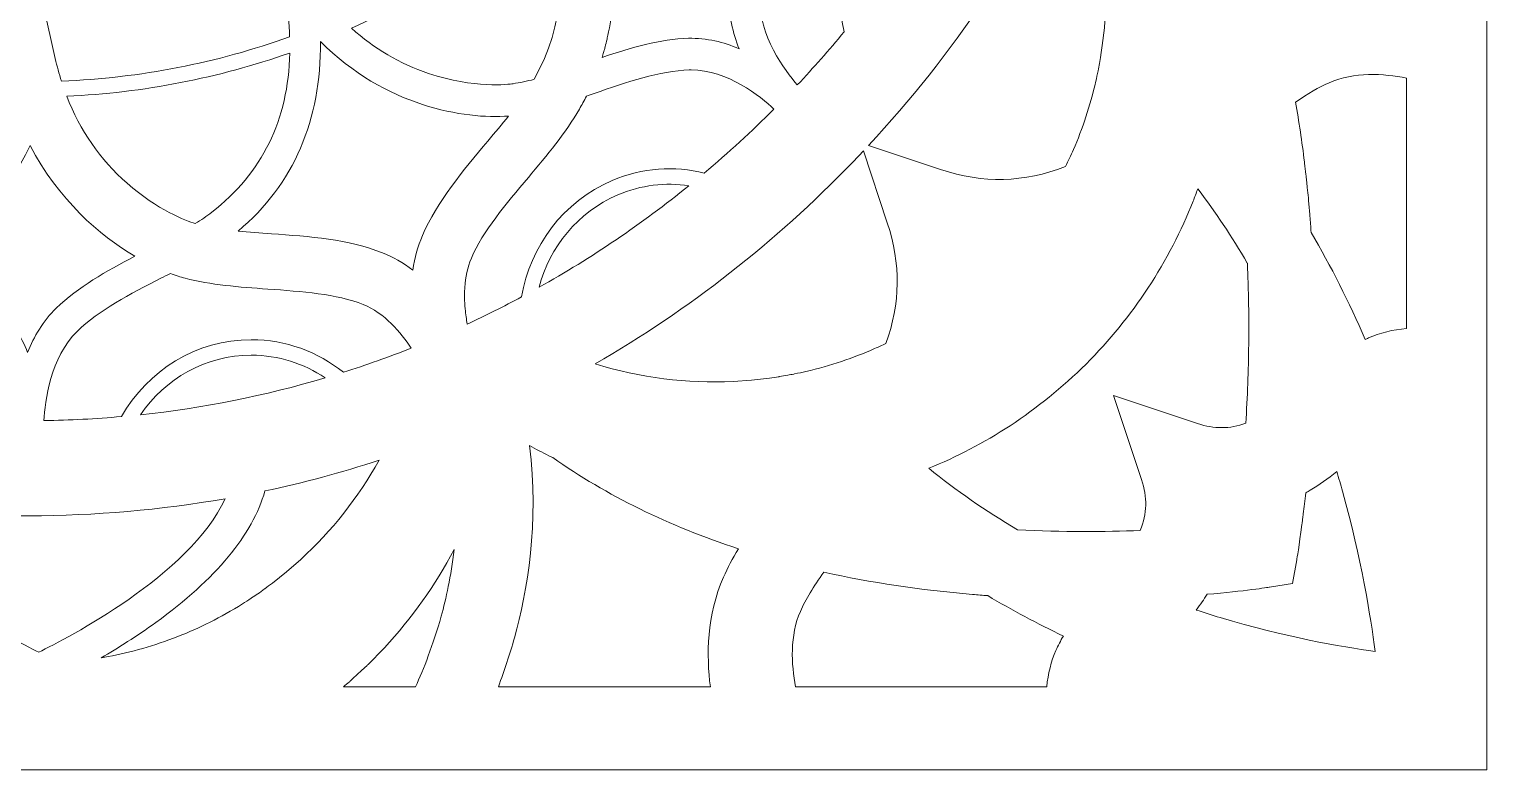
# Model space of a CAD drawing. Header units: millimetres. Extents: x -965 to 732, y -534 to 696.
# Drawn here: x -775 to -584.6, y -114.8 to -18.1 of the extents above; entities that cross this region are included whole.
import ezdxf

# ---------------------------------------------------------------- set-up
doc = ezdxf.new("R2010")
doc.units = ezdxf.units.MM
doc.header["$MEASUREMENT"] = 0
doc.layers.add('Layer 7', color=7, linetype='Continuous')

msp = doc.modelspace()

# ---------------------------------------------------------------- linework, layer by layer
at = {"layer": 'Layer 7', "lineweight": 0}
msp.add_lwpolyline([(-965.4706965423935, 266.0942050181481), (-965.4706965423935, -114.8244460361641), (-584.552153124355, -114.8244460361641), (-584.552153124355, 266.0942050181481), (-965.4706965423935, 266.0942050181481)], dxfattribs=at)
for points, knots in [([(-668.5222869091749, -18.41170995815681), (-670.4822357766924, -20.78091345712535), (-672.5190799965627, -23.09199336948677), (-674.6342403675625, -25.34081646242385), (-676.2498177480821, -23.46768701148952), (-679.6678290764256, -18.89702037903941), (-679.5372878063662, -13.88108401870362), (-679.4339569857384, -9.912577743462515), (-677.9614927917886, -5.395815355777388), (-676.5372496474632, -1.027763240777132), (-676.3929309346555, -0.5852490014364727), (-676.2480955677398, -0.1406681456859133), (-676.1041212909971, 0.3050321272903381), (-675.4338487011888, 0.628371486840506), (-674.8307411447902, 0.9555857521607601), (-674.3077149743799, 1.275222423970134), (-671.3589977897238, 3.077656371794535), (-668.4839899237812, 5.668073935923196), (-665.7009464881971, 8.175482407480494), (-662.3506168473679, 11.19446455016583), (-658.8862788677784, 14.31651918642285), (-655.5032278004114, 15.87216469098069), (-652.7808051129334, 17.12393147387141), (-649.5475837354796, 16.88997327416379), (-647.193018769436, 16.42765396087188), (-648.6596706047252, 13.0413307508573), (-650.2529672770461, 9.730094603829215), (-651.9560529462859, 6.488348433673933), (-656.117551056302, 5.937336832675891), (-660.1396601947398, 4.021583418232114), (-663.3294395730209, 0.7298079090902854), (-668.3507362196806, -4.45214663639273), (-670.079008776448, -11.76133834253588), (-668.5222869091749, -18.41170995815681)], [0, 0, 0, 0, 1, 1, 1, 2, 2, 2, 3, 3, 3, 4, 4, 4, 5, 5, 5, 6, 6, 6, 7, 7, 7, 8, 8, 8, 9, 9, 9, 10, 10, 10, 11, 11, 11, 11]), ([(-638.3003683461819, 6.778535821605497), (-637.8491570961073, 5.674876548279161), (-637.4382448660754, 4.567256260164243), (-637.0717648889148, 3.463941422909966), (-635.4680705527685, -1.327853165684966), (-634.563495327185, -6.225389627386469), (-634.3615696818752, -11.12981481046436), (-634.3030155501871, -12.55379962773456), (-634.3006906067204, -13.97838720812847), (-634.3612252458066, -15.40142482620933), (-634.3612252458066, -15.40142482620933), (-634.5219046718844, -17.87180642037537), (-634.5219046718844, -17.87180642037537), (-634.5219046718844, -17.87180642037537), (-634.7878093169649, -20.20458580507315), (-634.7878093169649, -20.20458580507315), (-634.8542854782374, -20.60258168252311), (-634.913872918131, -21.00074977801199), (-634.9734603580279, -21.40072616285913), (-634.9734603580279, -21.40072616285913), (-634.98413787616, -21.4727133012311), (-634.98413787616, -21.4727133012311), (-635.0375254668179, -21.82791299713847), (-635.0905686214072, -22.18276825697763), (-635.1508449334376, -22.5366763176313), (-635.2142211700908, -22.84305220079439), (-635.2755307903296, -23.15183913643622), (-635.3468290565643, -23.51220537337765), (-635.4384490508544, -23.97486912273777), (-635.5297246090762, -24.43684399996468), (-635.626166708328, -24.86161978176078), (-636.3791039546401, -28.06410024007856), (-637.3697020883919, -31.0678410867185), (-638.5717839683647, -33.79146930044206), (-638.9021842673234, -34.54285658444049), (-639.2517007680999, -35.27392214038311), (-639.6095698435389, -35.99525737738708), (-645.0153217246974, -38.11474472650126), (-650.3607972938221, -38.2460609777162), (-655.9253342026801, -36.39015333021995), (-655.9253342026801, -36.39015333021995), (-665.3299027331271, -33.25337405201824), (-665.3299027331271, -33.25337405201824), (-654.3043319540747, -21.37816560035321), (-645.228269324208, -7.936720235021498), (-638.3003683461819, 6.778535821605497)], [0, 0, 0, 0, 1, 1, 1, 2, 2, 2, 3, 3, 3, 4, 4, 4, 5, 5, 5, 6, 6, 6, 7, 7, 7, 8, 8, 8, 9, 9, 9, 10, 10, 10, 11, 11, 11, 12, 12, 12, 13, 13, 13, 14, 14, 14, 15, 15, 15, 15]), ([(-722.7974247344467, -23.83399477061413), (-726.5567722069297, -22.56715890971502), (-729.9226014708535, -20.59190416439385), (-732.8655493513585, -17.93922978083699), (-723.8254802906778, -13.86291501607492), (-715.3690581485127, -8.452685466023539), (-707.7416075148327, -1.807480391432811), (-704.5796844036139, -9.798397186670368), (-704.9980881181388, -17.44384460493919), (-709.0084433757324, -24.60733985399799), (-709.9582258353405, -24.85197557183743), (-710.8835533340647, -25.05415954419993), (-711.7734039177074, -25.18349528801769), (-712.2749028338204, -25.25668795263), (-716.8490138269556, -25.83861269080039), (-722.7974247344467, -23.83399477061413)], [0, 0, 0, 0, 1, 1, 1, 2, 2, 2, 3, 3, 3, 4, 4, 4, 5, 5, 5, 5]), ([(-682.2421442543399, -20.60413164483294), (-684.23091811536, -19.75914385914982), (-686.4718191787157, -19.1858300226975), (-688.8453281285417, -19.24800073310528), (-692.5268330494865, -19.33979294543171), (-696.3616120210291, -20.46472114600321), (-700.1350813723326, -21.73491525857427), (-700.1006377654567, -21.62512626165548), (-700.0718773537153, -21.51447617456714), (-700.0386392730773, -21.40451495961585), (-699.9785351790794, -21.20543091187302), (-699.9204977014924, -21.00600242805812), (-699.8641824042509, -20.80622950817887), (-699.8226778579665, -20.65829421664699), (-699.7799677854376, -20.51044503413232), (-699.7406159645839, -20.36207919751245), (-699.6528708760661, -20.03245387971023), (-699.5708089826869, -19.70196747173204), (-699.4939136303339, -19.37070608260342), (-699.4673920530394, -19.25635330777557), (-699.4432815282271, -19.14165609687822), (-699.4180515861899, -19.02713110401401), (-699.3578613831726, -18.75450995559002), (-699.3013738678985, -18.48137215306531), (-699.2485029313417, -18.20763158741627), (-699.2286978573904, -18.10473131187644), (-699.2079455842463, -18.00200325436654), (-699.1890877094809, -17.89893076079036), (-699.1231282023125, -17.53813397876479), (-699.0631963263507, -17.17647610656582), (-699.0098087356929, -16.81395714419729), (-698.9989589995247, -16.73998949842813), (-698.9898314437021, -16.66576352561055), (-698.9794983616416, -16.59170977082804), (-698.9352383268028, -16.27500080560134), (-698.8958003969329, -15.95760296824142), (-698.861184572021, -15.6396884767731), (-698.8520570161984, -15.55530163992761), (-698.8421544792228, -15.47108702111784), (-698.8336296865209, -15.38661407525193), (-698.7955695009211, -15.00988712504777), (-698.7633647284955, -14.63238519368612), (-698.7389097676112, -14.25410828116827), (-698.7354654069234, -14.20115123559906), (-698.7333987905128, -14.14802197199285), (-698.7302988658931, -14.09497881740321), (-698.7102354648864, -13.75992863151595), (-698.6960274770498, -13.42418957349098), (-698.6864693761427, -13.08801997038123), (-698.6839722146435, -13.00113597203658), (-698.6812167260962, -12.91433808270784), (-698.6794945457503, -12.82736797534726), (-698.6719169522376, -12.44909106283326), (-698.669505899755, -12.07029749621407), (-698.6753613129255, -11.69072894843867), (-698.6760501850625, -11.63699692171261), (-698.6786334555776, -11.58326489498591), (-698.6796667637864, -11.52953286825986), (-698.6862971581066, -11.20206027588412), (-698.6984385295324, -10.87415713842488), (-698.7149714608317, -10.54582345588021), (-698.7204824379337, -10.4376705302904), (-698.7259934150325, -10.32951760469802), (-698.7323654823036, -10.22127857009163), (-698.7544954997215, -9.855918010153147), (-698.7805865319316, -9.49021301414581), (-698.8150301388074, -9.123819146004621), (-698.8226077323203, -9.042876669843157), (-698.8328547053644, -8.961589757616691), (-698.8410350619977, -8.880561172443148), (-698.8704843458797, -8.589426585321599), (-698.9037224265143, -8.298033671151622), (-698.9410076309571, -8.006468538945935), (-698.9593488516186, -7.861633172030507), (-698.9786372714689, -7.71688391413486), (-698.9989589995247, -7.571962438202861), (-699.0365886400364, -7.304335612777211), (-699.0780070773078, -7.036364351282709), (-699.1222671121433, -6.768306980767787), (-699.157571809192, -6.552776110742432), (-699.1959764308566, -6.337159131700506), (-699.2355865787626, -6.121456043638159), (-699.2757133807733, -5.903514121129561), (-699.3168734909926, -5.685572198621605), (-699.3613057438604, -5.467458058077298), (-699.4010881098025, -5.271818371022335), (-699.4427648741229, -5.076178683967372), (-699.4859916007529, -4.8803667788767), (-699.5214685158339, -4.720376224939512), (-699.5592703743818, -4.560299561981903), (-699.5970722329291, -4.400136790008365), (-699.6914477157668, -3.998696551867323), (-699.7932285740849, -3.596997986677851), (-699.9022425898506, -3.19495498541632), (-699.9263531146629, -3.10617658869362), (-699.9492581132334, -3.01748430098685), (-699.9740575101863, -2.928619795247579), (-700.0469057387268, -2.667709473161323), (-700.1231983279591, -2.406713042059136), (-700.2021602967225, -2.145630501936529), (-700.2170571566958, -2.096290035087687), (-700.2327289978256, -2.046863459222273), (-700.2478841848513, -1.997436883353009), (-700.3222823757017, -1.754781672912026), (-700.3930639878316, -1.512298680503543), (-700.4728009377518, -1.269557361045346), (-693.0080102375442, -3.564362669160601), (-686.076578789814, -2.955830244679138), (-680.906593397721, -1.493096369672137), (-682.2218225262841, -5.587149591971708), (-683.4304486915644, -9.764728560947205), (-683.5348128203975, -13.76991727751136), (-683.5988779291874, -16.22574644777228), (-683.0536356323402, -18.54483449873514), (-682.2421442543399, -20.60413164483294)], [0, 0, 0, 0, 1, 1, 1, 2, 2, 2, 3, 3, 3, 4, 4, 4, 5, 5, 5, 6, 6, 6, 7, 7, 7, 8, 8, 8, 9, 9, 9, 10, 10, 10, 11, 11, 11, 12, 12, 12, 13, 13, 13, 14, 14, 14, 15, 15, 15, 16, 16, 16, 17, 17, 17, 18, 18, 18, 19, 19, 19, 20, 20, 20, 21, 21, 21, 22, 22, 22, 23, 23, 23, 24, 24, 24, 25, 25, 25, 26, 26, 26, 27, 27, 27, 28, 28, 28, 29, 29, 29, 30, 30, 30, 31, 31, 31, 32, 32, 32, 33, 33, 33, 34, 34, 34, 35, 35, 35, 36, 36, 36, 37, 37, 37, 38, 38, 38, 38]), ([(-770.776658713355, -24.85025339149189), (-771.0817429612606, -23.8884156694811), (-771.3522113842539, -22.90263964068771), (-771.5781614453633, -21.8867254558788), (-771.5781614453633, -21.8867254558788), (-773.0933357118386, -15.07171339938733), (-773.0933357118386, -15.07171339938733), (-762.3837850258758, -14.83551636523731), (-751.99455988386, -12.62036189802341), (-742.3133446084357, -8.600534648538847), (-742.3133446084357, -8.600534648538847), (-741.4910034942709, -13.70258002606888), (-741.4910034942709, -13.70258002606888), (-741.1932385128263, -15.55073786201854), (-741.016026155449, -17.33508891622953), (-740.9547165352099, -19.05726926003209), (-750.4399476875113, -22.46158925464031), (-760.4704426639114, -24.42616648183222), (-770.776658713355, -24.85025339149189)], [0, 0, 0, 0, 1, 1, 1, 2, 2, 2, 3, 3, 3, 4, 4, 4, 5, 5, 5, 6, 6, 6, 6]), ([(-728.8364223280188, -47.26908045299419), (-733.2713811493767, -45.50436225470067), (-738.3879789508084, -45.13934613083232), (-743.3399363113768, -44.78604083330107), (-744.8335833235552, -44.67952397903701), (-746.2879646238961, -44.57335156084181), (-747.6782808154431, -44.43411328004586), (-740.4400429394657, -38.33234221294037), (-736.7903122458654, -29.87747003308386), (-736.9453945858249, -19.67045157144241), (-736.9405724808634, -19.66847106404459), (-736.9357503759016, -19.66657666566975), (-736.9310143799523, -19.66459615827193), (-728.4803615419384, -28.15727019667847), (-718.0634954054062, -29.85335950827132), (-712.3565341821155, -29.40524818281246), (-713.2081523621259, -30.46938341724901), (-714.1198746361339, -31.55487368794665), (-715.0558796529901, -32.6666272088865), (-718.3142448634611, -36.53619422337315), (-721.6835184880762, -40.53759414317801), (-723.6140826534768, -45.03119320524122), (-724.2113347967085, -46.42133717875769), (-724.6325801088008, -47.92462840086167), (-724.8740297930004, -49.52470615828786), (-726.1384546014211, -48.57010159371846), (-727.463844594009, -47.81526994903024), (-728.8364223280188, -47.26908045299419)], [0, 0, 0, 0, 1, 1, 1, 2, 2, 2, 3, 3, 3, 4, 4, 4, 5, 5, 5, 6, 6, 6, 7, 7, 7, 8, 8, 8, 9, 9, 9, 9]), ([(-740.939475239168, -21.17029843286044), (-741.1317566745549, -29.89314187421018), (-744.543309826607, -36.87451655191322), (-751.1351918923043, -41.983278432782), (-751.7946147459444, -42.49450766783926), (-752.5172416182021, -42.98395132154808), (-753.2798230744376, -43.46254523909002), (-754.5216873203559, -43.0691992485657), (-758.2180029922539, -41.6883550489063), (-762.197445112676, -38.17717376396389), (-765.711554104203, -35.0765602729826), (-768.3497621728716, -31.27088614925377), (-770.0824478167706, -26.8255942458322), (-760.0238813007659, -26.3528557414601), (-750.2304444486883, -24.43262465811997), (-740.939475239168, -21.17029843286044)], [0, 0, 0, 0, 1, 1, 1, 2, 2, 2, 3, 3, 3, 4, 4, 4, 5, 5, 5, 5]), ([(-718.0273296181849, -54.60505206348411), (-718.0304295428042, -54.572502854986), (-718.0324961592148, -54.53917866533361), (-718.0354238658019, -54.50654334781893), (-718.0479957823125, -54.36566899569593), (-718.0600510447184, -54.22427798946966), (-718.0698674726777, -54.08099258486535), (-718.077617284223, -53.96440097558995), (-718.0831282613253, -53.84608718597095), (-718.0888114564598, -53.72811783242015), (-718.0919113810792, -53.66577490397474), (-718.0963890499726, -53.60420695668424), (-718.0988001024552, -53.54143348315212), (-718.1056888238274, -53.36551276103312), (-718.1099942746883, -53.1880420766043), (-718.1117164550304, -53.00962419298677), (-718.1117164550304, -53.00307990767988), (-718.1121470001187, -52.99653562237362), (-718.112233109135, -52.98999133706737), (-718.1150747067023, -52.65674944054158), (-718.1067221320366, -52.31963263824249), (-718.0889836744923, -51.98113809166863), (-718.0867448400458, -51.93971965440016), (-718.086142076925, -51.89847343516612), (-718.0836449154295, -51.85696888888044), (-718.0822671711522, -51.83458054441088), (-718.0796839006372, -51.81210609092474), (-718.0782200473436, -51.78971774645517), (-717.9932304473773, -50.49549921808815), (-717.7397255007713, -49.18474775842139), (-717.2185937287359, -47.97190225129933), (-715.7154747246664, -44.47286233778137), (-712.6971814541216, -40.88840227921073), (-709.772919230346, -37.41536728888399), (-707.3525669751662, -34.54027331392539), (-704.8502389356235, -31.56753171347309), (-703.1087701719736, -28.51875585084109), (-702.7832780869927, -27.94914470212957), (-702.4772466399021, -27.37514199354083), (-702.1875759060744, -26.79760881524765), (-701.8519229570657, -26.68222273221003), (-701.5164422260933, -26.56657832212398), (-701.1826836754661, -26.45127834810614), (-696.9561086757097, -24.9903527624619), (-692.5852149631421, -23.47957005585975), (-688.74888602929, -23.38373071972881), (-688.6675991170634, -23.3817502123342), (-688.587001076974, -23.38071690412508), (-688.5060586008126, -23.38071690412508), (-683.7507742355115, -23.38071690412508), (-679.4568619843093, -26.84247161320335), (-677.6835328842986, -28.4888760218753), (-680.6121651406963, -31.42054362112734), (-683.6477663236974, -34.20806472560486), (-686.7851698922708, -36.84833941068693), (-690.6726045278247, -35.89097935756607), (-694.8735405677141, -36.13570118442209), (-698.8401093900635, -37.83127384191166), (-705.2606990933158, -40.57591265582746), (-709.5215239546608, -46.4486337372071), (-710.6640183947367, -53.03339028173109), (-712.9899305853138, -54.27852667029963), (-715.3497266741526, -55.46536725422983), (-717.7504030189035, -56.57875684649737), (-717.8628613953504, -55.97013831299805), (-717.9613701110165, -55.30477393717023), (-718.0273296181849, -54.60505206348411)], [0, 0, 0, 0, 1, 1, 1, 2, 2, 2, 3, 3, 3, 4, 4, 4, 5, 5, 5, 6, 6, 6, 7, 7, 7, 8, 8, 8, 9, 9, 9, 10, 10, 10, 11, 11, 11, 12, 12, 12, 13, 13, 13, 14, 14, 14, 15, 15, 15, 16, 16, 16, 17, 17, 17, 18, 18, 18, 19, 19, 19, 20, 20, 20, 21, 21, 21, 22, 22, 22, 22]), ([(-595.0498756280288, -57.1648148174927), (-596.8391348962215, -57.31576392462703), (-598.5084443034675, -57.7284844440191), (-600.0254268593048, -58.40289026665171), (-600.165267903219, -58.46497486804549), (-600.3056256012413, -58.53308710064288), (-600.4458110812244, -58.59964937093108), (-602.5612513065347, -53.7077961043637), (-604.9166773627514, -49.03397086932149), (-607.5098504154312, -44.61416723498979), (-607.5574687019348, -43.89799853902051), (-607.6103396384884, -43.1858769668583), (-607.6665688267134, -42.47642477422969), (-607.6693243152645, -42.44077564111256), (-607.671563149711, -42.40486818094443), (-607.6743186382622, -42.36930515684515), (-607.7227119059223, -41.76258102172388), (-607.7764439326487, -41.16016233746195), (-607.8310370495478, -40.55834641632117), (-607.8448144922993, -40.40653621901471), (-607.8566975366696, -40.2534343864507), (-607.8708194154899, -40.10188251619653), (-607.913185051947, -39.64817410462204), (-607.9605450114019, -39.19842670783807), (-608.0065272265826, -38.74755989383097), (-608.0374403637512, -38.44385339020148), (-608.0659424484435, -38.13842470622838), (-608.0984916569413, -37.83583761982266), (-608.1272520686827, -37.56838301243015), (-608.1596290591444, -37.30385611162288), (-608.1895949971272, -37.03734870341907), (-608.244876986163, -36.5463550874017), (-608.29929788503, -36.05493092629634), (-608.3587131068908, -35.56712334391519), (-608.3652573921945, -35.51347742620892), (-608.3726627676748, -35.46052038063521), (-608.3793792710148, -35.40687446292508), (-608.7059907732172, -32.74670859487134), (-609.0962368391215, -30.13794981008148), (-609.5456397998379, -27.59032842749798), (-607.9465092416013, -26.48322479348377), (-606.5015138241351, -25.64512572917254), (-605.1547687952794, -25.04666805970306), (-601.9048422684941, -23.60201707830562), (-598.0510332041536, -23.85819140444645), (-595.0498756280288, -24.45544354767431), (-595.0498756280288, -24.45544354767431), (-595.0498756280288, -57.1648148174927), (-595.0498756280288, -57.1648148174927)], [0, 0, 0, 0, 1, 1, 1, 2, 2, 2, 3, 3, 3, 4, 4, 4, 5, 5, 5, 6, 6, 6, 7, 7, 7, 8, 8, 8, 9, 9, 9, 10, 10, 10, 11, 11, 11, 12, 12, 12, 13, 13, 13, 14, 14, 14, 15, 15, 15, 16, 16, 16, 16]), ([(-778.9380713626298, -54.48828823617429), (-781.6084842037277, -51.8560216896911), (-785.0960716179599, -49.8440845030456), (-788.6382521490912, -47.97947984481213), (-782.6877746251898, -44.84192558545745), (-778.0137771721113, -39.86094948609851), (-774.8637371052658, -33.25225463479705), (-771.1517495922373, -40.34143780201913), (-765.8279734954423, -44.98366102775257), (-761.1689590113568, -47.73053867611526), (-764.904195959028, -49.66635549156513), (-768.6223833212953, -51.73848288122701), (-771.4386648375141, -54.49913797234055), (-773.1625673616591, -56.18894132567814), (-774.3622381891491, -58.2278306347042), (-775.1964623476874, -60.27731135284487), (-776.0248310930551, -58.22533347320567), (-777.218646507378, -56.18325813054337), (-778.9380713626298, -54.48828823617429)], [0, 0, 0, 0, 1, 1, 1, 2, 2, 2, 3, 3, 3, 4, 4, 4, 5, 5, 5, 6, 6, 6, 6]), ([(-676.9977606713962, -63.45120361745312), (-676.9977606713962, -63.45120361745312), (-677.0573481112934, -63.46041728229297), (-677.0573481112934, -63.46041728229297), (-677.4544828985735, -63.52086581236034), (-677.8519621219218, -63.58157266947936), (-678.2490969092022, -63.6487377028874), (-678.2490969092022, -63.6487377028874), (-680.6115839048272, -63.92488932101584), (-680.6115839048272, -63.92488932101584), (-680.6115839048272, -63.92488932101584), (-683.0095478155371, -64.08806590859119), (-683.0095478155371, -64.08806590859119), (-689.0816112717115, -64.36525083492619), (-695.1402417212062, -63.59044189824971), (-701.0393982708606, -61.78241086431032), (-688.7802297115461, -54.71561604155588), (-677.5175146991547, -45.90812743630518), (-667.5188800591151, -35.5647122914358), (-667.0095452224368, -35.03781121524965), (-666.5098545956822, -34.50316032751435), (-666.0084417885818, -33.96988718405702), (-666.0084417885818, -33.96988718405702), (-662.8815650473592, -43.34638417490069), (-662.8815650473592, -43.34638417490069), (-661.0856753848462, -48.73000603864036), (-661.1484488583754, -53.89620263397535), (-663.0675605244905, -59.11096471500555), (-663.5525265093046, -59.34320073436699), (-664.041797944979, -59.57216461107562), (-664.5405413725449, -59.79294813115096), (-667.2805302995312, -61.01096017930451), (-670.3012346225588, -62.01697182713587), (-673.5079344227174, -62.78024215550838), (-673.9815340172623, -62.88908395323654), (-674.458577972495, -62.98457885330056), (-674.9872873380433, -63.09057905346134), (-674.9872873380433, -63.09057905346134), (-675.0906181586712, -63.11141743562171), (-675.0906181586712, -63.11141743562171), (-675.3575561119604, -63.16523557136498), (-675.6251829373864, -63.21905370710889), (-675.8917764546071, -63.27511067729969), (-676.2548120710799, -63.33788415083117), (-676.6195698678981, -63.3934244669187), (-676.9977606713962, -63.45120361745312)], [0, 0, 0, 0, 1, 1, 1, 2, 2, 2, 3, 3, 3, 4, 4, 4, 5, 5, 5, 6, 6, 6, 7, 7, 7, 8, 8, 8, 9, 9, 9, 10, 10, 10, 11, 11, 11, 12, 12, 12, 13, 13, 13, 14, 14, 14, 15, 15, 15, 15]), ([(-688.8050721630053, -38.51093231459296), (-694.9616085650454, -43.49974433451634), (-701.4982086417067, -47.92953661484152), (-708.3768767891546, -51.7809346267014), (-706.9834176184745, -46.51889869523417), (-703.3387888841429, -41.94978202509519), (-698.0879901794181, -39.70517827400155), (-695.045306529754, -38.40450156934612), (-691.8494349385049, -38.05472674151996), (-688.8050721630053, -38.51093231459296)], [0, 0, 0, 0, 1, 1, 1, 2, 2, 2, 3, 3, 3, 3]), ([(-629.8229356038212, -83.55438698867978), (-634.4907332076604, -83.7343548346065), (-639.961239069746, -83.76561240784642), (-645.8869171966949, -83.45260613036115), (-650.0373718252554, -80.9926437272753), (-653.9160663955646, -78.2990675605526), (-657.4517026413888, -75.42276805935302), (-653.8671564738038, -73.97183111970097), (-650.3018987260655, -72.10438486390012), (-646.8351496939933, -69.86038387592697), (-643.3439457010409, -67.56532024076007), (-640.0080823750963, -64.85899993949373), (-636.9074688841163, -61.80376590057333), (-633.8674761412384, -58.73862932467603), (-631.150564430859, -55.4081047577987), (-628.8256209667258, -51.89554572858152), (-626.4207683346433, -48.20646321412487), (-624.4361277064446, -44.38485892221295), (-622.9268088531363, -40.53578585381718), (-622.716702851196, -39.99898224065412), (-622.5127966984884, -39.45632321432252), (-622.3161237032245, -38.91047815435468), (-620.0383679805136, -41.91258292966887), (-617.868420747324, -45.16414552778321), (-615.8434810990822, -48.61040061376381), (-615.8430505539974, -48.61823653432761), (-615.8427922269451, -48.62598634587484), (-615.8424477908769, -48.63382226643928), (-615.8060236766065, -49.41836152205759), (-615.7757994115715, -50.20677568344985), (-615.7496222703452, -50.99760089732342), (-615.7463501276934, -51.09938175564204), (-615.7422168948688, -51.2019375951156), (-615.7391169702491, -51.30346012638258), (-615.7146620093687, -52.08360782212497), (-615.6958902436191, -52.86702766052016), (-615.681337819714, -53.65277244237945), (-615.6793573123198, -53.75765322531646), (-615.6770323688534, -53.86313677137461), (-615.6752240794951, -53.96775922726061), (-615.6619632908476, -54.76357876413125), (-615.6540412612666, -55.56223989856861), (-615.6507691186108, -56.36322597647074), (-615.650510791562, -56.44701005019638), (-615.6499080284416, -56.53131077802593), (-615.6496497013893, -56.61483652469993), (-615.647496975959, -57.45198838982181), (-615.6506830095946, -58.29172352545945), (-615.659552238365, -59.13386971357839), (-615.6599827834533, -59.1696049557121), (-615.660241110502, -59.20568463391466), (-615.6605855465702, -59.24133376703114), (-615.69864573217, -62.64530932557179), (-615.8298758743664, -66.08820615988174), (-616.0487649960637, -69.54970254190516), (-618.1313115768045, -70.29592328487402), (-620.1547012627367, -70.30660080300585), (-622.3410953182096, -69.57777408150885), (-622.3410953182096, -69.57777408150885), (-633.3296392198711, -65.91194100169389), (-633.3296392198711, -65.91194100169389), (-633.3296392198711, -65.91194100169389), (-629.6648394482617, -76.90134599352398), (-629.6648394482617, -76.90134599352398), (-628.8875333500854, -79.23162821672129), (-628.9320517119729, -81.32252737213044), (-629.8229356038212, -83.55438698867978)], [0, 0, 0, 0, 1, 1, 1, 2, 2, 2, 3, 3, 3, 4, 4, 4, 5, 5, 5, 6, 6, 6, 7, 7, 7, 8, 8, 8, 9, 9, 9, 10, 10, 10, 11, 11, 11, 12, 12, 12, 13, 13, 13, 14, 14, 14, 15, 15, 15, 16, 16, 16, 17, 17, 17, 18, 18, 18, 19, 19, 19, 20, 20, 20, 21, 21, 21, 22, 22, 22, 22]), ([(-745.9662613356717, -58.62444876788197), (-753.1883107164182, -58.62444876788197), (-759.5092722867828, -62.66571716264546), (-762.927477360414, -68.66992671327446), (-766.2834901963779, -68.96467787911574), (-769.659458797078, -69.14318187175112), (-773.0544144360696, -69.19097237629143), (-772.9162955724938, -66.68416666785397), (-772.208651669226, -60.95309491975288), (-768.6879983923953, -57.50218994684343), (-765.9021994682602, -54.77141468469505), (-761.7734443120328, -52.65451060609469), (-757.7807414029633, -50.60752704945254), (-757.3686236466904, -50.39621552126805), (-756.9549559281108, -50.18395679389486), (-756.5409437734629, -49.97023421322905), (-755.8517271998726, -50.22916402791941), (-755.2065984430852, -50.43737563148488), (-754.6226070885008, -50.59271629849579), (-751.3039655659959, -51.47533372469386), (-747.4996907137921, -51.74666323785966), (-743.8207690633659, -52.00886519520347), (-739.3875324223538, -52.3249713973084), (-734.8034327832233, -52.65166900852731), (-731.3487390135572, -54.02648557698373), (-728.5605290369433, -55.13556971839191), (-726.4312252598681, -57.67724957879093), (-725.0820691785334, -59.73430789044441), (-728.0038988225716, -60.88946035604928), (-730.9557805136081, -61.93792374935501), (-733.934097672927, -62.88288410399915), (-737.2616730059634, -60.21600173260537), (-741.4363027411005, -58.62444876788197), (-745.9662613356717, -58.62444876788197)], [0, 0, 0, 0, 1, 1, 1, 2, 2, 2, 3, 3, 3, 4, 4, 4, 5, 5, 5, 6, 6, 6, 7, 7, 7, 8, 8, 8, 9, 9, 9, 10, 10, 10, 11, 11, 11, 11]), ([(-736.3216423925536, -63.61369133289076), (-744.1982494674721, -65.95292889387629), (-752.2557070057438, -67.56247864319269), (-760.4453634126553, -68.43312691600138), (-757.2415697918287, -63.73140235938992), (-751.947027706373, -60.6526605587762), (-745.9662613356717, -60.6526605587762), (-742.4101526710108, -60.6526605587762), (-739.0974741979481, -61.74262849836825), (-736.3216423925536, -63.61369133289076)], [0, 0, 0, 0, 1, 1, 1, 2, 2, 2, 3, 3, 3, 3]), ([(-684.274833714127, -89.64978598851216), (-686.4843910952262, -94.6199984607227), (-686.5119459807263, -99.92147232206314), (-685.9958085316886, -103.9645490061881), (-685.9958085316886, -103.9645490061881), (-713.6925155838192, -103.9645490061881), (-713.6925155838192, -103.9645490061881), (-712.8922183780558, -101.8544475399456), (-712.186210546114, -99.71300239144603), (-711.5917138914331, -97.57302109623839), (-709.9208545218776, -91.5581340274782), (-708.326115523518, -82.52538423325838), (-709.6323032052753, -72.44976813184907), (-708.800920644304, -72.90502650573275), (-707.9575689299431, -73.35236285003539), (-707.0907955629107, -73.78213295483113), (-706.9588765485739, -73.84766191691277), (-706.8252353538952, -73.91095204454753), (-706.6919385952847, -73.97398384513065), (-706.6919385952847, -73.97398384513065), (-706.585852286106, -74.0244437292039), (-706.585852286106, -74.0244437292039), (-699.534384868413, -78.9846675554203), (-691.424895956506, -82.96187084139477), (-682.3280810534956, -85.94408443373793), (-683.0894569834898, -87.21117862168997), (-683.7357912665184, -88.43642382728747), (-684.275178150199, -89.64978598851216), (-684.275178150199, -89.64978598851216), (-684.274833714127, -89.64978598851216), (-684.274833714127, -89.64978598851216)], [0, 0, 0, 0, 1, 1, 1, 2, 2, 2, 3, 3, 3, 4, 4, 4, 5, 5, 5, 6, 6, 6, 7, 7, 7, 8, 8, 8, 9, 9, 9, 10, 10, 10, 10]), ([(-739.4925854233237, -87.32363699813978), (-739.4925854233237, -87.32363699813978), (-741.3618399684854, -88.96409988462788), (-741.3618399684854, -88.96409988462788), (-741.3618399684854, -88.96409988462788), (-743.2121505298651, -90.43475578921719), (-743.2121505298651, -90.43475578921719), (-743.542120283739, -90.67043616926586), (-743.8686456769216, -90.91188585346714), (-744.2134261817525, -91.16676854434978), (-744.2134261817525, -91.16676854434978), (-744.2440809918724, -91.18958743390476), (-744.2440809918724, -91.18958743390476), (-744.5382293945931, -91.4070988113273), (-744.8327222333825, -91.6246962977664), (-745.1310038689281, -91.83592171693368), (-745.3931197172554, -92.00822586033102), (-745.6538578213059, -92.18268272915805), (-745.9300955484536, -92.36755878906526), (-745.9300955484536, -92.36755878906526), (-745.9910607326242, -92.40837446321324), (-745.9910607326242, -92.40837446321324), (-746.376829129635, -92.66618486068047), (-746.7615642184406, -92.92365082207822), (-747.1235665267081, -93.15201193566635), (-749.9410320419129, -94.89580564278229), (-752.7853850977323, -96.32874579784199), (-755.5797949235856, -97.4115666890073), (-758.6318429288698, -98.59918225409243), (-761.6797577013283, -99.47585815810474), (-764.6515521025951, -100.0193782746085), (-764.9550002791708, -100.0775879702289), (-765.2584484557502, -100.1303727977663), (-765.5618966323258, -100.182899298252), (-763.3910883089634, -98.91804394474752), (-760.9275954361731, -97.36816774434358), (-758.4467085419109, -95.57219197281015), (-750.5921884299036, -89.88701633087067), (-745.8069596538709, -84.1115984389165), (-744.1874212585587, -78.38801817531036), (-739.1545214218362, -77.31587480227687), (-734.1777646643188, -75.98454328750138), (-729.2735116992769, -74.38412109400697), (-732.013845062332, -79.26331633504728), (-735.4485615400107, -83.61225224823141), (-739.4925854233237, -87.32363699813978)], [0, 0, 0, 0, 1, 1, 1, 2, 2, 2, 3, 3, 3, 4, 4, 4, 5, 5, 5, 6, 6, 6, 7, 7, 7, 8, 8, 8, 9, 9, 9, 10, 10, 10, 11, 11, 11, 12, 12, 12, 13, 13, 13, 14, 14, 14, 15, 15, 15, 15]), ([(-619.3715397513931, -94.93317695624303), (-620.4231030693195, -94.6176735172586), (-621.4691554101433, -94.28460383876723), (-622.5114189542145, -93.94197605936844), (-621.9722042885699, -93.22184634860737), (-621.5148792982721, -92.55045434157657), (-621.1101669174795, -91.88750101823071), (-616.1683704209422, -91.46548072498221), (-613.1499049323614, -90.98860898778325), (-612.9385072951603, -90.95459592599316), (-612.9385072951603, -90.95459592599316), (-609.9481133461842, -90.47238542972893), (-609.9481133461842, -90.47238542972893), (-609.9481133461842, -90.47238542972893), (-609.3956378918923, -87.39347141108142), (-609.3956378918923, -87.39347141108142), (-609.3639497735637, -87.21746457994458), (-609.0723846413616, -85.56554919417037), (-608.7071101904387, -82.76037574116998), (-608.694366055896, -82.66367531486563), (-608.681621921353, -82.56223889261585), (-608.6687055687739, -82.46278297776132), (-608.6505365661452, -82.32053088136291), (-608.6323675635198, -82.1791398751373), (-608.6137680158063, -82.0313768016392), (-608.588279746717, -81.82919282927669), (-608.5624470415628, -81.61934515438418), (-608.536614336405, -81.40700031799378), (-608.5350643740952, -81.39468672853555), (-608.5335144117854, -81.38263146612896), (-608.5321366675116, -81.37023176765352), (-608.4303558091901, -80.53574928206459), (-608.3257333533047, -79.62497420724561), (-608.2214553334878, -78.6451397006399), (-607.9808667394574, -78.50839858134184), (-607.7809216015454, -78.39034311877447), (-607.6309196935997, -78.30165083106834), (-606.4315933021746, -77.59297361959466), (-605.3193231271338, -76.78070726044022), (-604.1596929926344, -75.84461613456709), (-603.9022270312325, -76.70355358103805), (-603.6473443403528, -77.56447153490426), (-603.404861347944, -78.43322540933492), (-600.9566097711959, -87.20265382898782), (-599.737306087787, -94.75777288822667), (-599.1565868758582, -99.35005288399014), (-603.5953344939687, -98.74436205707478), (-610.8973791516877, -97.47477070762484), (-619.3715397513931, -94.93317695624303)], [0, 0, 0, 0, 1, 1, 1, 2, 2, 2, 3, 3, 3, 4, 4, 4, 5, 5, 5, 6, 6, 6, 7, 7, 7, 8, 8, 8, 9, 9, 9, 10, 10, 10, 11, 11, 11, 12, 12, 12, 13, 13, 13, 14, 14, 14, 15, 15, 15, 16, 16, 16, 16]), ([(-797.8595806909584, -79.85815742579639), (-790.3370108402157, -81.02984282270099), (-782.7057714097825, -81.6247700224673), (-775.0118446148331, -81.6247700224673), (-766.3584911503523, -81.6247700224673), (-757.7899550678025, -80.87622433603434), (-749.366771006272, -79.3968714207091), (-754.0746954121221, -89.42142487492403), (-770.0756452044111, -97.66334945527093), (-773.725892552116, -99.43952015285055), (-777.3099220655998, -97.69417648342478), (-792.8820489522876, -89.67053826165532), (-797.8595806909584, -79.85815742579639)], [0, 0, 0, 0, 1, 1, 1, 2, 2, 2, 3, 3, 3, 4, 4, 4, 4]), ([(-721.1529147241496, -94.72763473221052), (-722.2002587002347, -98.5125565827994), (-723.4837136014498, -101.7110760263241), (-724.5053970904098, -103.9645490061881), (-724.5053970904098, -103.9645490061881), (-733.9230541914716, -103.9645490061881), (-733.9230541914716, -103.9645490061881), (-733.6685159366568, -103.7514291886428), (-733.4239663278374, -103.5452842014898), (-733.1928497256979, -103.350247277554), (-733.1518618335145, -103.3158036706785), (-733.1105295052661, -103.2796378834587), (-733.0716082294969, -103.2447637314965), (-732.5670093887608, -102.7882998313719), (-732.069299269404, -102.3246027738033), (-731.566078172945, -101.8554808481522), (-731.566078172945, -101.8554808481522), (-730.8496511499231, -101.1888248370668), (-730.8496511499231, -101.1888248370668), (-730.8062522052606, -101.14766472685), (-730.7631976966633, -101.1058157444954), (-730.7180765716549, -101.0594890932471), (-730.7180765716549, -101.0594890932471), (-728.6542156476439, -98.95369307786402), (-728.6542156476439, -98.95369307786402), (-728.6542156476439, -98.95369307786402), (-728.5780952764476, -98.87387001892888), (-728.5780952764476, -98.87387001892888), (-724.996218488394, -95.0109333987657), (-721.9196294132099, -90.67215834961011), (-719.4636280249165, -86.05240957736345), (-719.864551608953, -89.52217242503674), (-720.539474085687, -92.51006921251465), (-721.1529147241496, -94.72763473221052)], [0, 0, 0, 0, 1, 1, 1, 2, 2, 2, 3, 3, 3, 4, 4, 4, 5, 5, 5, 6, 6, 6, 7, 7, 7, 8, 8, 8, 9, 9, 9, 10, 10, 10, 11, 11, 11, 11]), ([(-640.8393788270478, -99.2164977983283), (-641.4802021329775, -100.6584794001928), (-641.8826756793239, -102.2513240001744), (-642.0469716841224, -103.9645490061881), (-642.0469716841224, -103.9645490061881), (-674.8648403155975, -103.9645490061881), (-674.8648403155975, -103.9645490061881), (-675.4192101682678, -101.0280593019728), (-675.6315550046579, -97.28145596403336), (-674.224878099844, -94.11660514622989), (-673.5400530861305, -92.57542595656187), (-672.5307692956453, -90.88984194506642), (-671.160516505098, -88.99242975128321), (-665.0534066789272, -90.35105782450812), (-658.580161311664, -91.32830906059809), (-651.7468080345152, -91.91006158073405), (-651.0758465725702, -91.96723796814862), (-650.4131515762743, -92.01675065303253), (-649.7525231963929, -92.06419672150462), (-646.5850029990555, -93.95506462998094), (-643.286080441486, -95.71203301672723), (-639.878229977174, -97.34190449410072), (-640.2448821723704, -97.97790569506667), (-640.5650354982814, -98.59952669016127), (-640.8393788270478, -99.2164977983283)], [0, 0, 0, 0, 1, 1, 1, 2, 2, 2, 3, 3, 3, 4, 4, 4, 5, 5, 5, 6, 6, 6, 7, 7, 7, 8, 8, 8, 8])]:
    msp.add_open_spline(points, degree=3, knots=knots, dxfattribs=at)

doc.saveas('drawing.dxf')
